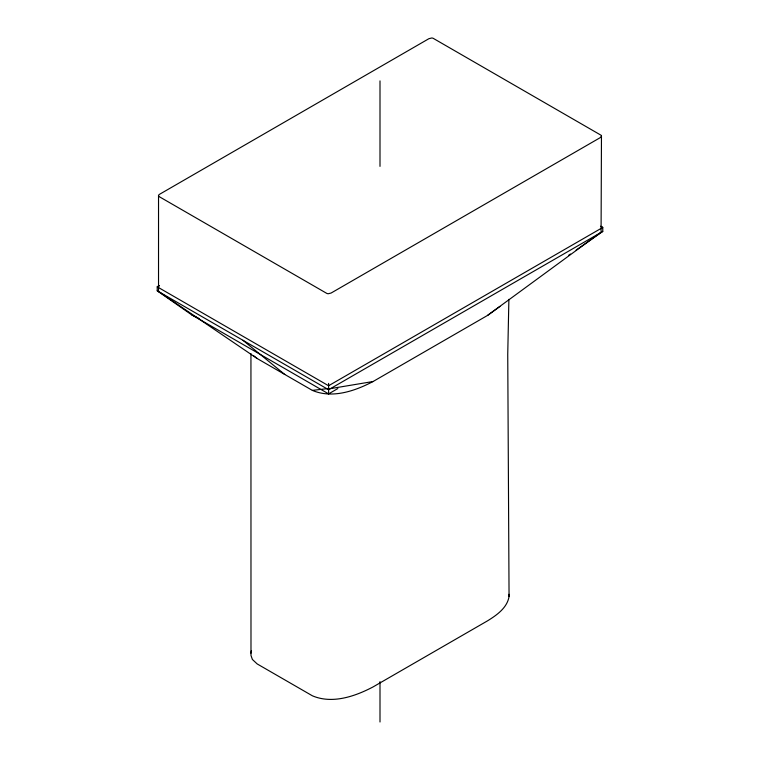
<?xml version="1.0" encoding="UTF-8"?>
<svg xmlns="http://www.w3.org/2000/svg" width="760" height="760" viewBox="0 0 760 760"><rect width="100%" height="100%" fill="white"/><g stroke="black" fill="none" stroke-linecap="round" stroke-linejoin="round"><path stroke-width="1.14" d="M257.155 358.511L159.001 291.773A2.821 1.624 0 0 1 158.526 290.928L158.536 195.491L159.077 194.57L428.877 38.703L431.632 38A2.803 1.624 0 0 1 433.105 38.266L600.998 135.204A2.803 1.624 0 0 1 601.464 136.049L601.075 232.246L487.492 315.457L373.065 381.52C355.015 391.029 332.177 398.876 312.369 390.393L257.155 358.511L253.659 355.765M508.886 299.345L507.737 354.331L509.058 596.553C507.157 607.933 496.641 615.211 487.492 620.863L373.065 686.926C355.015 696.426 332.177 704.273 312.369 695.789L257.155 663.917L252.387 659.461L250.99 655.452L250.942 353.599M328.595 383.382L328.615 393.88L337.849 388.55M158.536 195.491L158.526 195.671A2.821 1.624 0 0 0 159.001 196.526L326.895 293.455A2.821 1.624 0 0 0 328.358 293.721L331.094 293.037L600.248 137.636L601.454 136.239M250.942 653.172L251.37 650.75M499.899 306.46L487.492 315.457M568.528 255.369L570.428 254.04M576.137 250.049L602.775 231.429L602.775 227.439L600.723 226.261M159.277 285.617L157.225 286.805L157.225 290.795L191.53 314.735L328.615 393.88M602.775 231.429L328.586 389.728L157.225 290.795M159.305 285.779L157.225 286.805L328.586 385.748L602.775 227.439L600.704 226.423M373.065 381.52L328.358 388.977A2.821 1.624 0 0 1 326.895 388.702L312.369 390.393M191.53 314.735L198.873 318.469M242.905 340.262L284.762 374.452M509.01 594.282L509.058 596.553M380 80.902L380 166.383M380 681.635L380 722"/></g></svg>
